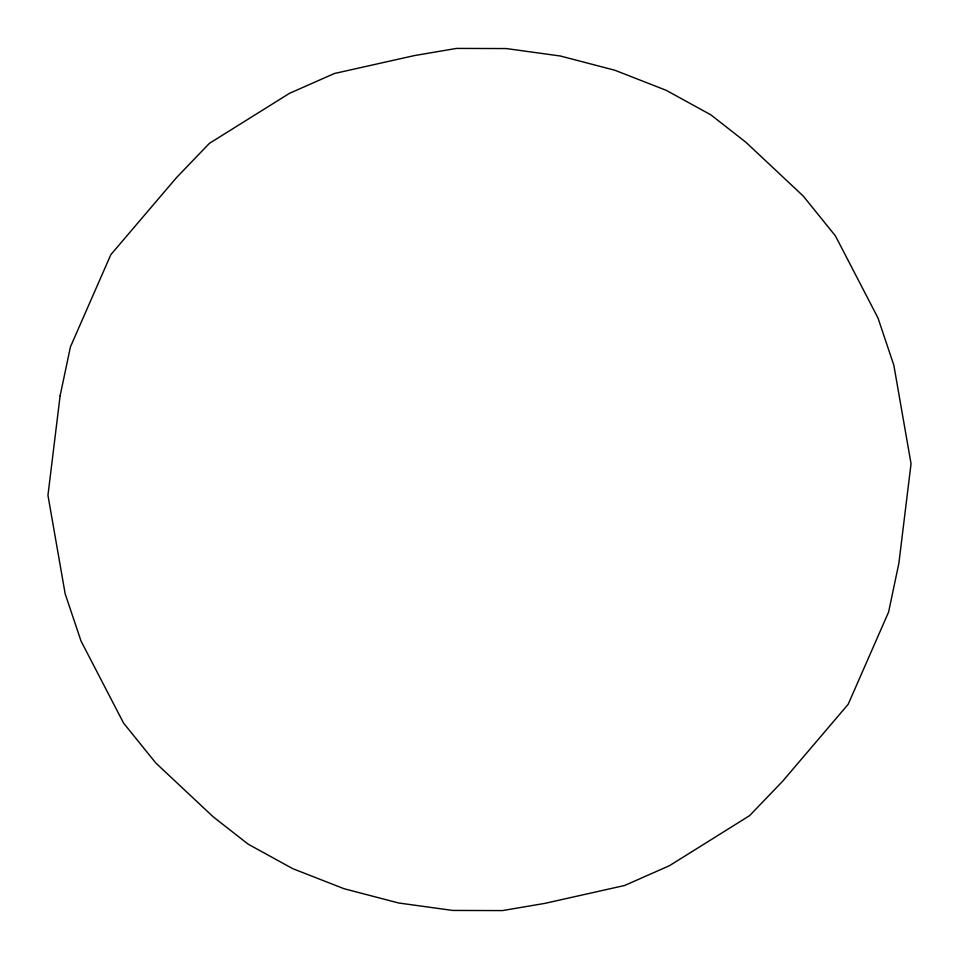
<?xml version="1.0" encoding="UTF-8"?>
<svg xmlns="http://www.w3.org/2000/svg" width="959" height="959" viewBox="0 0 959 959"><rect width="100%" height="100%" fill="white"/><g stroke="black" fill="none" stroke-linecap="round" stroke-linejoin="round"><path stroke-width="1.44" d="M60.129 395.707L47.95 495.312L65.176 593.837L81.024 641.032L123.579 723.11L155.849 763.052L213.21 816.828L248.129 844.148L292.795 868.686L344.137 888.753L398.668 902.994L452.684 910.439L502.48 910.582L544.676 903.402L624.609 885.493L669.466 865.689L749.59 815.653L782.64 781.225L848.176 704.314L888.585 612.082L898.871 563.293L911.05 463.688L893.824 365.163L877.976 317.968L835.421 235.89L803.151 195.948L745.79 142.172L710.871 114.852L666.205 90.314L614.863 70.247L560.332 56.006L506.316 48.561L456.52 48.418L414.324 55.598L334.391 73.507L289.534 93.311L209.41 143.347L176.36 177.775L110.824 254.686L70.415 346.918L60.129 395.707"/></g></svg>
